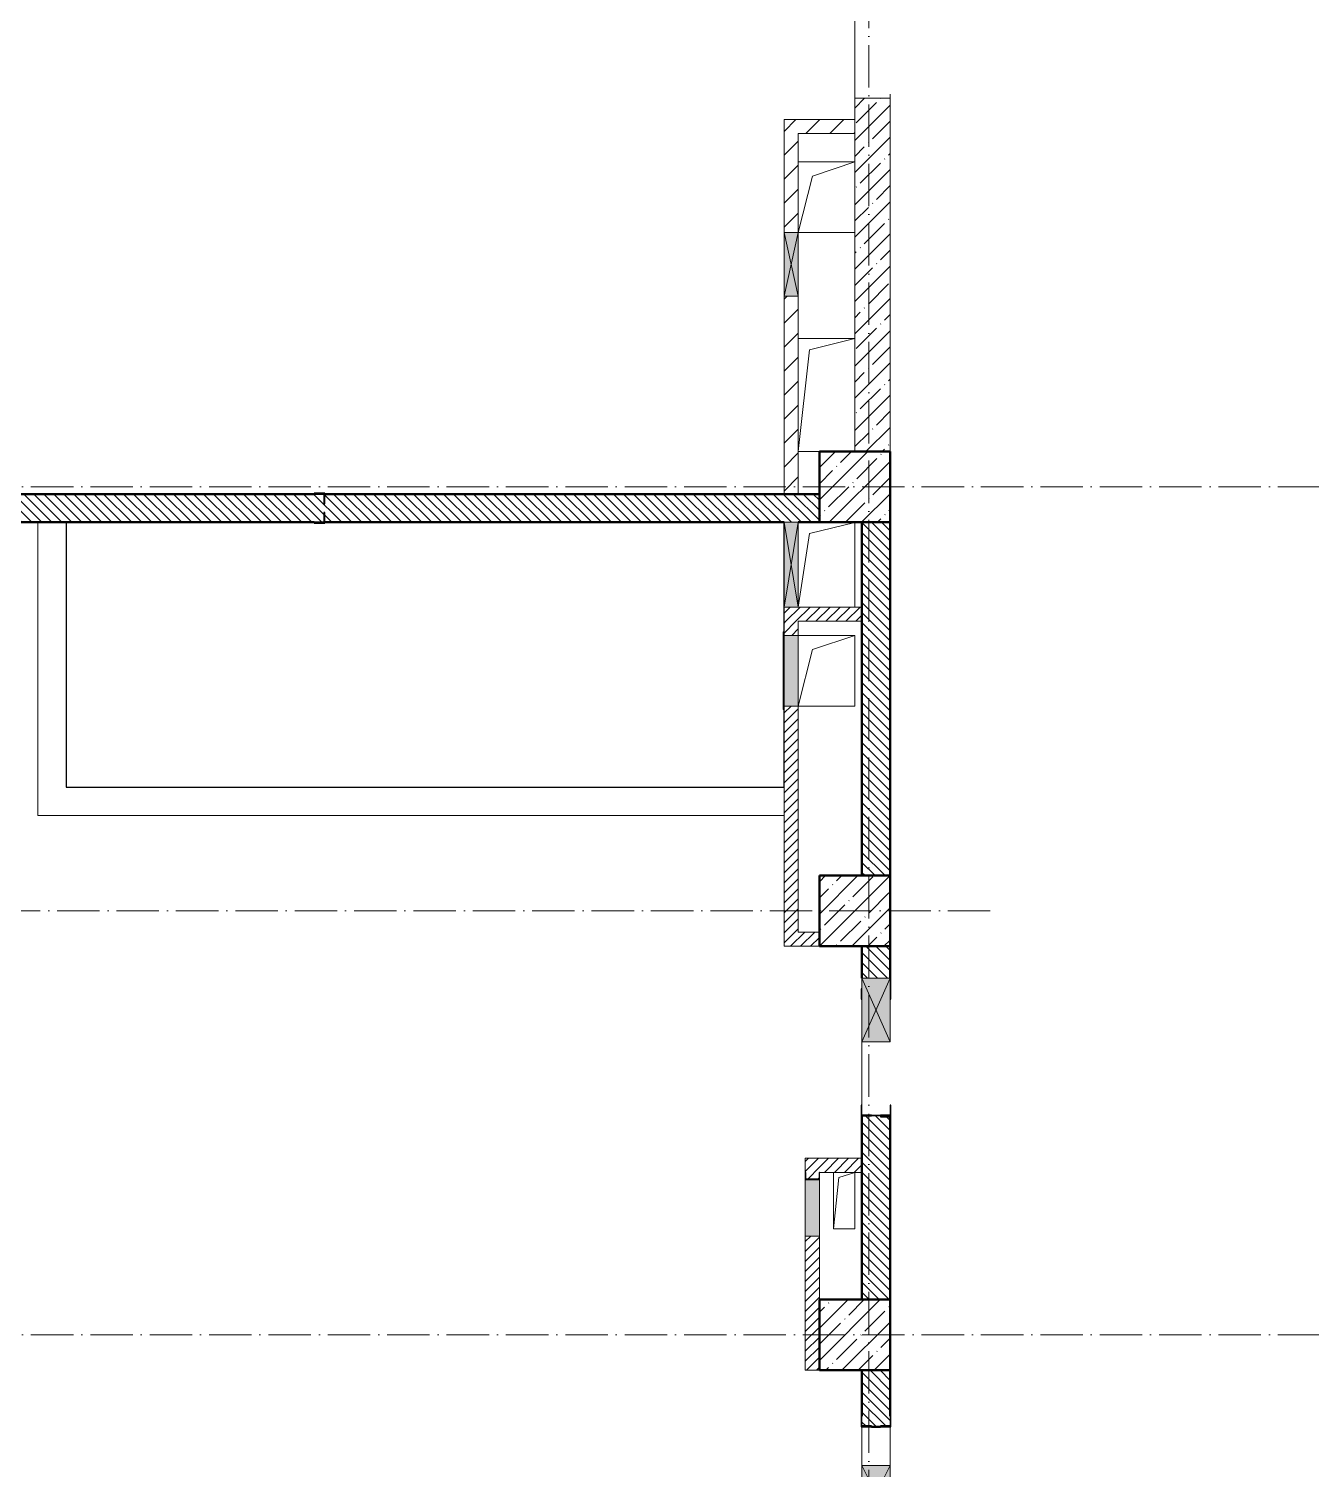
# Model space of a CAD drawing. Header units: millimetres. Extents: x -136833 to 49383, y -8033 to 344618.
# Drawn here: x -131928 to -122855, y 277328 to 287519 of the extents above; entities that cross this region are included whole.
import ezdxf

# ---------------------------------------------------------------- set-up
doc = ezdxf.new("R2010")
doc.units = ezdxf.units.MM
doc.linetypes.add('50_200_ШТРИХ_1Т_ш5_п1_п1_', pattern=[700, 500, -100, 0, -100])
for name, color, linetype, lineweight in [('A-DETL-GENF-OTLN', 7, 'Continuous', 9), ('A-FLOR-____-OTLN', 7, 'Continuous', 9), ('A-GENM-____-MCUT', 7, 'Continuous', 25), ('A-GENM-____-OTLN', 7, 'Continuous', 9), ('A-GENM-____-OTLN-1', 7, 'Continuous', 25), ('A-GLAZ-____-OTLN', 7, 'Continuous', 9), ('A-WALL-____-MCUT-1', 7, 'Continuous', 9), ('A-WALL-____-MCUT-2', 7, 'Continuous', 50), ('A-WALL-____-OTLN', 7, 'Continuous', 9), ('A-WALL-____-PATT-1', 7, 'Continuous', 9), ('A-WALL-FNSH-MCUT-1', 7, 'Continuous', 9), ('I-WALL-____-OTLN', 7, 'Continuous', 9), ('S-COLS-____-MCUT', 7, 'Continuous', 50), ('S-COLS-____-OTLN', 7, 'Continuous', 9), ('S-GRID-____-OTLN-1', 7, '50_200_ШТРИХ_1Т_ш5_п1_п1_', 9)]:
    doc.layers.add(name, color=color, linetype=linetype, lineweight=lineweight)
doc.layers.add('A-GLAZ-____-OTLN-1', color=7, linetype='Continuous', lineweight=9, true_color=0xc0c0c0)
pattern_1 = [(135, (-131434.413, 245796.486), (-35.35534, -35.35534), [])]
pattern_2 = [(45, (-131434.413, 245796.486), (-35.35534, 35.35534), [])]
pattern_3 = [(45, (-131434.41, 245796.49), (-84.8528, 84.8528), [])]

# ---------------------------------------------------------------- blocks, each defined once
blk = doc.blocks.new('BSC_Колонна _Прямоугольная - 500х500-V37-АР1_План отверстий 2 этажа в осях 1-64_А-ГГ')
at = {"layer": 'S-COLS-____-OTLN'}
h = blk.add_hatch(dxfattribs=at)
h.set_pattern_fill('FP_66', color=256, style=0, pattern_type=2)
h.set_pattern_definition([(45, (-5350, -32481.04), (-114.04925, 114.04925), []), (45, (-5235.95, -32481.04), (-114.04925, 114.04925), [201.613, -40.323, 3.353, -36.97])])
h.paths.add_polyline_path([(-250, -250), (250, -250), (250, 250), (-250, 250)], flags=0)
at = {"layer": 'S-COLS-____-MCUT'}
for p, q in [((250, 250), (-250, 250)), ((-250, 250), (-250, -250)), ((250, -250), (250, 250)), ((-250, -250), (250, -250))]:
    blk.add_line(p, q, dxfattribs=at)
blk = doc.blocks.new('BSC_Колонна _Прямоугольная - 500х500-V49-АР1_План отверстий 2 этажа в осях 1-64_А-ГГ')
at = {"layer": 'S-COLS-____-OTLN'}
h = blk.add_hatch(dxfattribs=at)
h.set_pattern_fill('FP_78', color=256, style=0, pattern_type=2)
h.set_pattern_definition([(45, (-5350, -35481.04), (-114.04925, 114.04925), []), (45, (-5235.95, -35481.04), (-114.04925, 114.04925), [201.613, -40.323, 3.353, -36.97])])
h.paths.add_polyline_path([(-250, -250), (250, -250), (250, 250), (-250, 250)], flags=0)
at = {"layer": 'S-COLS-____-MCUT'}
for p, q in [((250, 250), (-250, 250)), ((-250, 250), (-250, -250)), ((250, -250), (250, 250)), ((-250, -250), (250, -250))]:
    blk.add_line(p, q, dxfattribs=at)
blk = doc.blocks.new('BSC_Колонна _Прямоугольная - 500х500-V102-АР1_План отверстий 2 этажа в осях 1-64_А-ГГ')
at = {"layer": 'S-COLS-____-OTLN'}
h = blk.add_hatch(dxfattribs=at)
h.set_pattern_fill('FP_131', color=256, style=0, pattern_type=2)
h.set_pattern_definition([(45, (-5350, -38481.04), (-114.04925, 114.04925), []), (45, (-5235.95, -38481.04), (-114.04925, 114.04925), [201.613, -40.323, 3.353, -36.97])])
h.paths.add_polyline_path([(-250, -250), (250, -250), (250, 250), (-250, 250), (-250, 95)], flags=0)
at = {"layer": 'S-COLS-____-MCUT'}
for p, q in [((250, 250), (-250, 250)), ((-250, 250), (-250, -250)), ((250, -250), (250, 250)), ((-250, -250), (250, -250))]:
    blk.add_line(p, q, dxfattribs=at)
blk = doc.blocks.new('АР_Перемычка - АР_Перемычка-28357691-АР1_План отверстий 2 этажа в осях 1-64_А-ГГ')
at = {"layer": 'A-GENM-____-OTLN'}
blk.add_line((-250, -100), (-243, -100), dxfattribs=at)
blk = doc.blocks.new('Фахверк_СКБ_Уголок - 200_3960-28268576-АР1_План отверстий 2 этажа в осях 1-64_А-ГГ')
at = {"layer": 'A-GENM-____-MCUT'}
for p, q in [((200, 156), (125, 156)), ((125, 156), (125, 81)), ((131, 81), (131, 150)), ((131, 150), (200, 150)), ((200, 150), (200, 156)), ((125, 81), (131, 81)), ((131, 19), (125, 19)), ((125, 19), (125, -56)), ((131, -50), (131, 19)), ((125, -56), (200, -56)), ((200, -50), (131, -50)), ((200, -56), (200, -50))]:
    blk.add_line(p, q, dxfattribs=at)
blk = doc.blocks.new('Фахверк_СКБ_Уголок - 200_3550-28267367-АР1_План отверстий 2 этажа в осях 1-64_А-ГГ')
at = {"layer": 'A-GENM-____-MCUT'}
for p, q in [((200, 156), (125, 156)), ((125, 156), (125, 81)), ((131, 81), (131, 150)), ((131, 150), (200, 150)), ((200, 150), (200, 156)), ((125, 81), (131, 81)), ((131, 19), (125, 19)), ((125, 19), (125, -56)), ((131, -50), (131, 19)), ((125, -56), (200, -56)), ((200, -50), (131, -50)), ((200, -56), (200, -50))]:
    blk.add_line(p, q, dxfattribs=at)
blk = doc.blocks.new('154_Стойка_СКБ_Уголок - СМ-2480_200-V144-АР1_План отверстий 2 этажа в осях 1-64_А-ГГ')
at = {"layer": 'A-GENM-____-MCUT'}
for p, q in [((125, 156), (125, 150)), ((200, 156), (125, 156)), ((200, 150), (200, 156)), ((125, -50), (125, -56)), ((125, -56), (200, -56)), ((200, -56), (200, -50))]:
    blk.add_line(p, q, dxfattribs=at)
blk = doc.blocks.new('Стойка_Влож_Уголок - Уголок-V145-АР1_План отверстий 2 этажа в осях 1-64_А-ГГ')
at = {"layer": 'A-GENM-____-MCUT'}
for p, q in [((0, -75), (75, -75)), ((75, -75), (75, -69))]:
    blk.add_line(p, q, dxfattribs=at)
blk = doc.blocks.new('154_Стойка_СКБ_Уголок - СМ-2480_200-28447058-АР1_План отверстий 2 этажа в осях 1-64_А-ГГ')
at = {"layer": 'A-GENM-____-MCUT'}
for p, q in [((125, 156), (125, 81)), ((200, 156), (125, 156)), ((131, 81), (131, 150)), ((131, 150), (200, 150)), ((200, 150), (200, 156)), ((125, 81), (131, 81)), ((131, 19), (125, 19)), ((125, 19), (125, -56)), ((131, -50), (131, 19)), ((125, -56), (200, -56)), ((200, -50), (131, -50)), ((200, -56), (200, -50))]:
    blk.add_line(p, q, dxfattribs=at)
blk = doc.blocks.new('Стойка_Влож_Полоса боковая - Полоса-28346330-АР1_План отверстий 2 этажа в осях 1-64_А-ГГ')
at = {"layer": 'A-GENM-____-OTLN'}
for p, q in [((-5, -31), (-5, 31)), ((0, 31), (0, -31))]:
    blk.add_line(p, q, dxfattribs=at)
blk = doc.blocks.new('Стойка_Влож_Уголок - Уголок-28346305-АР1_План отверстий 2 этажа в осях 1-64_А-ГГ')
at = {"layer": 'A-GENM-____-MCUT'}
for p, q in [((75, 75), (0, 75)), ((0, 0), (6, 0)), ((6, 69), (75, 69)), ((6, 0), (6, 69)), ((75, 69), (75, 75))]:
    blk.add_line(p, q, dxfattribs=at)
blk = doc.blocks.new('AR_Отверстие Ниша - Лючок-32405468-АР1_План отверстий 2 этажа в осях 1-64_А-ГГ')
at = {"layer": 'A-GLAZ-____-OTLN'}
blk.add_hatch(color=256, dxfattribs=at).paths.add_polyline_path([(200, -47), (200, 50), (-200, 50), (-200, -50), (200, -50)], flags=0)
for p, q in [((200, 50), (-200, 50)), ((200, -50), (200, 50)), ((-200, -50), (200, -50))]:
    blk.add_line(p, q, dxfattribs=at)
blk = doc.blocks.new('AR_Отверстие Ниша - Лючок-32403618-АР1_План отверстий 2 этажа в осях 1-64_А-ГГ')
at = {"layer": 'A-GLAZ-____-OTLN'}
blk.add_hatch(color=256, dxfattribs=at).paths.add_polyline_path([(-250, -50), (250, -50), (250, 50), (-250, 50)], flags=0)
for p, q in [((-250, 50), (250, 50)), ((-250, -50), (-250, 50)), ((250, 50), (250, -50)), ((250, -50), (-250, -50))]:
    blk.add_line(p, q, dxfattribs=at)
blk = doc.blocks.new('Л_Общий_Лючок - Лючок-29753807-АР1_План отверстий 2 этажа в осях 1-64_А-ГГ')
at = {"layer": 'A-GLAZ-____-OTLN-1'}
blk.add_hatch(color=256, dxfattribs=at).paths.add_polyline_path([(524, -6), (524, 0), (-24, 0), (-24, -6), (500, -6)], flags=0)
at = {"layer": 'A-GLAZ-____-OTLN'}
for p, q in [((-24, 0), (-24, -6)), ((524, 0), (524, -6)), ((-24, -6), (524, -6))]:
    blk.add_line(p, q, dxfattribs=at)
blk = doc.blocks.new('154_Фахверк_СКБ_Швеллер - Тип_100_3960_зеркало-29769493-АР1_План отверстий 2 этажа в осях 1-64_А-ГГ')
at = {"layer": 'A-GENM-____-MCUT'}
for p, q in [((175, 50), (125, 50)), ((125, 50), (125, -50)), ((128, 47), (175, 47)), ((128, -47), (128, 47)), ((175, 47), (175, 50)), ((125, -50), (175, -50)), ((175, -47), (128, -47)), ((175, -50), (175, -47))]:
    blk.add_line(p, q, dxfattribs=at)
blk = doc.blocks.new('AR_Отверстие прямоугольное _в плите_ - AR_Отверстие прямоугольное _в плите_-30459278-АР1_План отверстий 2 этажа в осях 1-64_А-ГГ')
at = {"layer": 'A-GENM-____-OTLN'}
for p, q in [((-75, 200), (-75, -200)), ((-75, -200), (-37, 163)), ((-37, 163), (75, 200)), ((75, -200), (75, 200)), ((-75, -200), (75, -200))]:
    blk.add_line(p, q, dxfattribs=at)
blk = doc.blocks.new('AR_Отверстие прямоугольное _в плите_ - AR_Отверстие прямоугольное _в плите_-30459445-АР1_План отверстий 2 этажа в осях 1-64_А-ГГ')
at = {"layer": 'A-GENM-____-OTLN'}
for p, q in [((200, 250), (-200, 250)), ((-100, 150), (200, 250)), ((200, -250), (200, 250)), ((-200, -250), (-100, 150)), ((-200, -250), (200, -250))]:
    blk.add_line(p, q, dxfattribs=at)
blk = doc.blocks.new('AR_Отверстие прямоугольное _в плите_ - AR_Отверстие прямоугольное _в плите_-V173-АР1_План отверстий 2 этажа в осях 1-64_А-ГГ')
at = {"layer": 'A-GENM-____-OTLN'}
for p, q in [((200, 250), (-200, 250)), ((-100, 150), (200, 250)), ((-200, -250), (-100, 150)), ((-200, -250), (200, -250))]:
    blk.add_line(p, q, dxfattribs=at)
blk = doc.blocks.new('AR_Отверстие прямоугольное _в плите_ - AR_Отверстие прямоугольное _в плите_-30552819-АР1_План отверстий 2 этажа в осях 1-64_А-ГГ')
at = {"layer": 'A-GENM-____-OTLN'}
for p, q in [((200, 400), (-200, 400)), ((-200, -400), (-120, 320)), ((-120, 320), (200, 400)), ((-200, -400), (-50, -400))]:
    blk.add_line(p, q, dxfattribs=at)
blk = doc.blocks.new('AR_Отверстие прямоугольное _в плите_ - AR_Отверстие прямоугольное _в плите_-30552564-АР1_План отверстий 2 этажа в осях 1-64_А-ГГ')
at = {"layer": 'A-GENM-____-OTLN'}
for p, q in [((200, 300), (-200, 300)), ((-200, -300), (-120, 220)), ((-120, 220), (200, 300)), ((200, -300), (200, 300))]:
    blk.add_line(p, q, dxfattribs=at)
blk = doc.blocks.new('AR_Отверстие прямоугольное _в стене_ - AR_Отверстие прямоугольное _в стене__ОВ-36815002-АР1_План отверстий 2 этажа в осях 1-64_А-ГГ')
at = {"layer": 'A-GLAZ-____-OTLN'}
blk.add_hatch(color=256, dxfattribs=at).paths.add_polyline_path([(225, 50), (-225, 50), (-225, -50), (225, -50)], flags=0)
at = {"layer": 'A-DETL-GENF-OTLN'}
for p, q in [((-225, -50), (-225, 50)), ((-225, 50), (225, 50)), ((225, 50), (-225, -50)), ((-225, 50), (225, -50)), ((225, 50), (-225, 50)), ((-225, 50), (-225, -50)), ((225, 50), (225, -50)), ((225, -50), (225, 50)), ((225, -50), (-225, -50)), ((-225, -50), (225, -50))]:
    blk.add_line(p, q, dxfattribs=at)
blk = doc.blocks.new('AR_Отверстие прямоугольное _в стене_ - AR_Отверстие прямоугольное _в стене__ОВ-V198-АР1_План отверстий 2 этажа в осях 1-64_А-ГГ')
at = {"layer": 'A-GLAZ-____-OTLN'}
blk.add_hatch(color=256, dxfattribs=at).paths.add_polyline_path([(-225, -100), (225, -100), (225, 100), (-225, 100)], flags=0)
at = {"layer": 'A-DETL-GENF-OTLN'}
for p, q in [((-225, -100), (-225, 100)), ((-225, 100), (225, 100)), ((225, 100), (-225, -100)), ((-225, 100), (225, -100)), ((225, 100), (-225, 100)), ((-225, 100), (-225, -100)), ((225, 100), (225, -100)), ((225, -100), (225, 100)), ((225, -100), (-225, -100)), ((-225, -100), (225, -100))]:
    blk.add_line(p, q, dxfattribs=at)
blk = doc.blocks.new('AR_Отверстие прямоугольное _в стене_ - AR_Отверстие прямоугольное _в стене__ОВ-36902575-АР1_План отверстий 2 этажа в осях 1-64_А-ГГ')
at = {"layer": 'A-GLAZ-____-OTLN'}
blk.add_hatch(color=256, dxfattribs=at).paths.add_polyline_path([(-300, -50), (300, -50), (300, 50), (-300, 50)], flags=0)
at = {"layer": 'A-DETL-GENF-OTLN'}
for p, q in [((-300, -50), (-300, 50)), ((-300, 50), (300, 50)), ((300, 50), (-300, -50)), ((-300, 50), (300, -50)), ((300, 50), (-300, 50)), ((-300, 50), (-300, -50)), ((300, 50), (300, -50)), ((300, -50), (300, 50)), ((300, -50), (-300, -50)), ((-300, -50), (300, -50))]:
    blk.add_line(p, q, dxfattribs=at)
blk = doc.blocks.new('AR_Отверстие прямоугольное _в стене__БезПР - AR_Отверстие прямоугольное _в стене__БезПР-36428632-АР1_План отверстий 2 этажа в осях 1-64_А-ГГ')
at = {"layer": 'A-GLAZ-____-OTLN'}
blk.add_hatch(color=256, dxfattribs=at).paths.add_polyline_path([(-200, -100), (200, -100), (200, 100), (-200, 100)], flags=0)
at = {"layer": 'A-DETL-GENF-OTLN'}
for p, q in [((-200, -100), (-200, 100)), ((-200, 100), (200, 100)), ((200, 100), (-200, -100)), ((-200, 100), (200, -100)), ((200, 100), (-200, 100)), ((-200, 100), (-200, -100)), ((200, 100), (200, -100)), ((200, -100), (200, 100)), ((200, -100), (-200, -100)), ((-200, -100), (200, -100))]:
    blk.add_line(p, q, dxfattribs=at)
at = {"layer": 'A-GLAZ-____-OTLN'}
blk.add_line((200, 100), (-200, 100), dxfattribs=at)
blk = doc.blocks.new('3эт')
at = {"layer": 'S-GRID-____-OTLN-1', "color": 251, "ltscale": 0.6, "true_color": 0x636466}
for p, q in [((289220.7, -91346.1), (289220.7, -36982.5)), ((310478.4, -48382.4), (279101.9, -48382.4)), ((290079.2, -51382.4), (279101.9, -51382.4)), ((310478.4, -54382.4), (279101.9, -54382.4))]:
    blk.add_line(p, q, dxfattribs=at)

msp = doc.modelspace()

# ---------------------------------------------------------------- hatches: boundary and pattern name
at = {"layer": 'A-WALL-____-PATT-1'}
h = msp.add_hatch(dxfattribs=at)
h.set_pattern_fill('FP_25', color=256, style=0, pattern_type=2)
h.set_pattern_definition([(45, (-131434.41, 245796.49), (-114.04925, 114.04925), []), (45, (-131320.36, 245796.49), (-114.04925, 114.04925), [201.612, -40.322, 3.353, -36.97])])
h.paths.add_polyline_path([(-125834.4, 284527.5), (-125834.4, 287027.5), (-126084.4, 287027.5), (-126084.4, 284527.5)], flags=0)
h.paths.add_polyline_path([(-126084.4, 288827.5), (-125834.4, 288827.5), (-125834.4, 289527.5), (-126084.4, 289527.5)], flags=0)
h = msp.add_hatch(dxfattribs=at)
h.set_pattern_fill('FP_4', color=256, style=0, pattern_type=2)
h.set_pattern_definition(pattern_3)
h.paths.add_polyline_path([(-126084.4, 286777.5), (-126084.4, 286877.5), (-126584.4, 286877.5), (-126584.4, 286777.5), (-126484.4, 286777.5)], flags=0)
h = msp.add_hatch(dxfattribs=at)
h.set_pattern_fill('FP_4', color=256, style=0, pattern_type=2)
h.set_pattern_definition(pattern_3)
h.paths.add_polyline_path([(-126584.4, 284227.5), (-126484.4, 284227.5), (-126484.4, 285627.5), (-126584.4, 285627.5), (-126584.4, 284372.1)], flags=0)
h.paths.add_polyline_path([(-126584.4, 286077.5), (-126484.4, 286077.5), (-126484.4, 286777.5), (-126584.4, 286777.5)], flags=0)
h = msp.add_hatch(dxfattribs=at)
h.set_pattern_fill('FP_6', color=256, style=0, pattern_type=2)
h.set_pattern_definition(pattern_1)
h.paths.add_polyline_path([(-126484.4, 284027.5), (-126334.4, 284027.5), (-126334.4, 284227.5), (-129834.4, 284227.5), (-129834.4, 284158.5), (-129840.4, 284158.5), (-129840.4, 284227.5), (-133384.4, 284227.5), (-133384.4, 284027.5), (-129840.4, 284027.5), (-129840.4, 284096.5), (-129834.4, 284096.5), (-129834.4, 284027.5), (-126584.4, 284027.5)], flags=0)
h = msp.add_hatch(dxfattribs=at)
h.set_pattern_fill('FP_6', color=256, style=0, pattern_type=2)
h.set_pattern_definition(pattern_1)
h.paths.add_polyline_path([(-125834.4, 281527.5), (-125834.4, 284027.5), (-126034.4, 284027.5), (-126034.4, 281527.5)], flags=0)
h = msp.add_hatch(dxfattribs=at)
h.set_pattern_fill('FP_5', color=256, style=0, pattern_type=2)
h.set_pattern_definition(pattern_2)
h.paths.add_polyline_path([(-126034.4, 283327.5), (-126034.4, 283427.5), (-126584.4, 283427.5), (-126584.4, 283327.5), (-126484.4, 283327.5)], flags=0)
h = msp.add_hatch(dxfattribs=at)
h.set_pattern_fill('FP_5', color=256, style=0, pattern_type=2)
h.set_pattern_definition(pattern_2)
h.paths.add_polyline_path([(-126584.4, 281127.5), (-126484.4, 281127.5), (-126484.4, 282727.5), (-126584.4, 282727.5)], flags=0)
h.paths.add_polyline_path([(-126584.4, 283227.5), (-126484.4, 283227.5), (-126484.4, 283327.5), (-126584.4, 283327.5)], flags=0)
h = msp.add_hatch(dxfattribs=at)
h.set_pattern_fill('FP_5', color=256, style=0, pattern_type=2)
h.set_pattern_definition(pattern_2)
h.paths.add_polyline_path([(-126334.4, 281027.5), (-126334.4, 281127.5), (-126584.4, 281127.5), (-126584.4, 281027.5)], flags=0)
h = msp.add_hatch(dxfattribs=at)
h.set_pattern_fill('FP_6', color=256, style=0, pattern_type=2)
h.set_pattern_definition(pattern_1)
h.paths.add_polyline_path([(-125834.4, 278527.5), (-125834.4, 279827.5), (-126034.4, 279827.5), (-126034.4, 278527.5)], flags=0)
h.paths.add_polyline_path([(-125884.4, 280802.5), (-125834.4, 280802.5), (-125834.4, 281027.5), (-126034.4, 281027.5), (-126034.4, 280802.5)], flags=0)
h = msp.add_hatch(dxfattribs=at)
h.set_pattern_fill('FP_5', color=256, style=0, pattern_type=2)
h.set_pattern_definition(pattern_2)
h.paths.add_polyline_path([(-126434.4, 278027.5), (-126334.4, 278027.5), (-126334.4, 278977.5), (-126434.4, 278977.5), (-126434.4, 278527.5)], flags=0)
h.paths.add_polyline_path([(-126337.8, 279380.5), (-126337.4, 279380.5), (-126337.4, 279427.5), (-126334.4, 279427.5), (-126334.4, 279527.5), (-126434.4, 279527.5), (-126434.4, 279427.5), (-126431.4, 279427.5), (-126431.4, 279380.5)], flags=0)
h = msp.add_hatch(dxfattribs=at)
h.set_pattern_fill('FP_5', color=256, style=0, pattern_type=2)
h.set_pattern_definition(pattern_2)
h.paths.add_polyline_path([(-126034.4, 279427.5), (-126034.4, 279527.5), (-126334.4, 279527.5), (-126334.4, 279427.5), (-126145.7, 279427.5)], flags=0)
h = msp.add_hatch(dxfattribs=at)
h.set_pattern_fill('FP_6', color=256, style=0, pattern_type=2)
h.set_pattern_definition(pattern_1)
h.paths.add_polyline_path([(-125834.4, 272527.5), (-125834.4, 275102.5), (-126034.4, 275102.5), (-126034.4, 272527.5)], flags=0)
h.paths.add_polyline_path([(-126034.4, 275652.5), (-125834.4, 275652.5), (-125834.4, 275921.5), (-125903.4, 275921.5), (-125903.4, 275927.5), (-125965.4, 275927.5), (-125965.4, 275921.5), (-126034.4, 275921.5), (-126034.4, 275852.5)], flags=0)
h.paths.add_polyline_path([(-125903.4, 277627.5), (-125903.4, 277633.5), (-125834.4, 277633.5), (-125834.4, 278027.5), (-126034.4, 278027.5), (-126034.4, 277633.5), (-125965.4, 277633.5), (-125965.4, 277627.5)], flags=0)

# ---------------------------------------------------------------- linework, layer by layer
msp.add_lwpolyline([(-131664.4, 282152.5), (-126584.4, 282152.5), (-126584.4, 284027.5), (-131664.4, 284027.5)], close=True)
at = {"layer": 'A-FLOR-____-OTLN'}
for p, q in [((-126484.4, 286577.5), (-126084.4, 286577.5)), ((-126084.4, 286077.5), (-126484.4, 286077.5)), ((-126484.4, 285327.5), (-126084.4, 285327.5)), ((-126334.4, 284527.5), (-126484.4, 284527.5)), ((-126484.4, 284027.2), (-126084.4, 284027.2)), ((-126084.4, 284027.2), (-126084.4, 283427.5)), ((-126484.4, 283227.2), (-126084.4, 283227.2)), ((-126084.4, 283227.2), (-126084.4, 282727.2)), ((-126084.4, 282727.2), (-126484.4, 282727.2)), ((-126234.4, 279027.5), (-126234.4, 279427.5)), ((-126084.4, 279427.5), (-126084.4, 279027.5)), ((-126084.4, 279027.5), (-126234.4, 279027.5))]:
    msp.add_line(p, q, dxfattribs=at)
at = {"layer": 'A-WALL-____-MCUT-1'}
for p, q in [((-125834.4, 287027.5), (-126084.4, 287027.5)), ((-126084.4, 287027.5), (-126084.4, 284527.5)), ((-125834.4, 284527.5), (-125834.4, 287027.5))]:
    msp.add_line(p, q, dxfattribs=at)
at = {"layer": 'A-WALL-____-MCUT-2'}
for p, q in [((-129909.4, 284227.5), (-133384.4, 284227.5)), ((-126334.4, 284227.5), (-129834.4, 284227.5)), ((-133384.4, 284027.5), (-129909.4, 284027.5)), ((-129834.4, 284027.5), (-126584.4, 284027.5)), ((-126484.4, 284027.5), (-126334.4, 284027.5)), ((-126034.4, 284027.5), (-126034.4, 281527.5)), ((-125834.4, 281527.5), (-125834.4, 284027.5)), ((-126034.4, 281027.5), (-126034.4, 280802.5)), ((-125834.4, 280802.5), (-125834.4, 281027.5)), ((-126034.4, 279827.5), (-126034.4, 278527.5)), ((-125834.4, 278527.5), (-125834.4, 279827.5)), ((-126034.4, 278027.5), (-126034.4, 277702.5)), ((-125834.4, 277702.5), (-125834.4, 278027.5)), ((-125965.4, 277627.5), (-125903.4, 277627.5))]:
    msp.add_line(p, q, dxfattribs=at)
at = {"layer": 'A-WALL-____-OTLN'}
for p, q in [((-126084.4, 287027.5), (-126084.4, 288827.5)), ((-125834.4, 287057.5), (-125834.4, 287027.5))]:
    msp.add_line(p, q, dxfattribs=at)
at = {"layer": 'A-WALL-FNSH-MCUT-1'}
for p, q in [((-126584.4, 286877.5), (-126584.4, 286077.5)), ((-126084.4, 286877.5), (-126584.4, 286877.5)), ((-126484.4, 286077.5), (-126484.4, 286777.5)), ((-126484.4, 286777.5), (-126084.4, 286777.5)), ((-126584.4, 285627.5), (-126584.4, 284227.5)), ((-126484.4, 284227.5), (-126484.4, 285627.5)), ((-126584.4, 283427.5), (-126584.4, 283227.5)), ((-126034.4, 283427.5), (-126484.4, 283427.5)), ((-126034.4, 283327.5), (-126034.4, 283427.5)), ((-126484.4, 283327.5), (-126034.4, 283327.5)), ((-126484.4, 283227.5), (-126484.4, 283327.5)), ((-126584.4, 282727.5), (-126584.4, 281027.5)), ((-126484.4, 281127.5), (-126484.4, 282727.5)), ((-126334.4, 281127.5), (-126484.4, 281127.5)), ((-126584.4, 281027.5), (-126334.4, 281027.5)), ((-126034.4, 279527.5), (-126434.4, 279527.5)), ((-126434.4, 279527.5), (-126434.4, 279427.5)), ((-126334.4, 279427.5), (-126034.4, 279427.5)), ((-126434.4, 278977.5), (-126434.4, 278027.5)), ((-126334.4, 278527.5), (-126334.4, 278977.5)), ((-126434.4, 278027.5), (-126334.4, 278027.5))]:
    msp.add_line(p, q, dxfattribs=at)
at = {"layer": 'I-WALL-____-OTLN'}
for p, q in [((-131864.4, 281952.5), (-131864.4, 284027.5)), ((-131664.4, 284027.5), (-131664.4, 282152.5)), ((-131664.4, 282152.5), (-126584.4, 282152.5)), ((-126584.4, 281952.5), (-131864.4, 281952.5)), ((-126034.4, 279902.5), (-126034.4, 280352.5)), ((-126034.4, 277352.5), (-126034.4, 277627.5)), ((-125834.4, 277627.5), (-125834.4, 277352.5))]:
    msp.add_line(p, q, dxfattribs=at)

# ---------------------------------------------------------------- block references
msp.add_blockref('3эт', (-415205.1, 332659.9))
at = {"layer": 'A-GENM-____-OTLN'}
for name, p in [('AR_Отверстие прямоугольное _в плите_ - AR_Отверстие прямоугольное _в плите_-V173-АР1_План отверстий 2 этажа в осях 1-64_А-ГГ', (-126284.4, 286327.5)), ('AR_Отверстие прямоугольное _в плите_ - AR_Отверстие прямоугольное _в плите_-30552819-АР1_План отверстий 2 этажа в осях 1-64_А-ГГ', (-126284.4, 284927.5)), ('AR_Отверстие прямоугольное _в плите_ - AR_Отверстие прямоугольное _в плите_-30552564-АР1_План отверстий 2 этажа в осях 1-64_А-ГГ', (-126284.4, 283727.2)), ('AR_Отверстие прямоугольное _в плите_ - AR_Отверстие прямоугольное _в плите_-30459445-АР1_План отверстий 2 этажа в осях 1-64_А-ГГ', (-126284.4, 282977.2)), ('AR_Отверстие прямоугольное _в плите_ - AR_Отверстие прямоугольное _в плите_-30459278-АР1_План отверстий 2 этажа в осях 1-64_А-ГГ', (-126159.4, 279227.5))]:
    msp.add_blockref(name, p, dxfattribs=at)
for name, p, rotation in [('АР_Перемычка - АР_Перемычка-28357691-АР1_План отверстий 2 этажа в осях 1-64_А-ГГ', (-125934.4, 280727.5), 269.9999999999999), ('Стойка_Влож_Уголок - Уголок-V145-АР1_План отверстий 2 этажа в осях 1-64_А-ГГ', (-125903.4, 280727.5), 90.00000000000027), ('Стойка_Влож_Полоса боковая - Полоса-28346330-АР1_План отверстий 2 этажа в осях 1-64_А-ГГ', (-125934.4, 279827.5), 269.9999999999999), ('Стойка_Влож_Уголок - Уголок-28346305-АР1_План отверстий 2 этажа в осях 1-64_А-ГГ', (-125903.4, 279827.5), 269.9999999999999)]:
    msp.add_blockref(name, p, dxfattribs=dict(at, rotation=rotation))
at = {"layer": 'A-GENM-____-OTLN-1'}
for name, p, rotation in [('Фахверк_СКБ_Уголок - 200_3550-28267367-АР1_План отверстий 2 этажа в осях 1-64_А-ГГ', (-129709.4, 284177.5), 180), ('154_Стойка_СКБ_Уголок - СМ-2480_200-V144-АР1_План отверстий 2 этажа в осях 1-64_А-ГГ', (-125984.4, 280852.5), 269.9999999999999), ('154_Стойка_СКБ_Уголок - СМ-2480_200-28447058-АР1_План отверстий 2 этажа в осях 1-64_А-ГГ', (-125884.4, 279702.5), 89.99999999999991), ('154_Фахверк_СКБ_Швеллер - Тип_100_3960_зеркало-29769493-АР1_План отверстий 2 этажа в осях 1-64_А-ГГ', (-126384.4, 279252.5), 89.99999999999993), ('Фахверк_СКБ_Уголок - 200_3960-28268576-АР1_План отверстий 2 этажа в осях 1-64_А-ГГ', (-125884.4, 277502.5), 89.99999999999991)]:
    msp.add_blockref(name, p, dxfattribs=dict(at, rotation=rotation))
at = {"layer": 'A-GLAZ-____-OTLN'}
for name, p, rotation in [('AR_Отверстие прямоугольное _в стене_ - AR_Отверстие прямоугольное _в стене__ОВ-36815002-АР1_План отверстий 2 этажа в осях 1-64_А-ГГ', (-126534.4, 285852.5), 269.9999999999999), ('AR_Отверстие прямоугольное _в стене_ - AR_Отверстие прямоугольное _в стене__ОВ-36902575-АР1_План отверстий 2 этажа в осях 1-64_А-ГГ', (-126534.4, 283727.5), 89.9999999999999), ('Л_Общий_Лючок - Лючок-29753807-АР1_План отверстий 2 этажа в осях 1-64_А-ГГ', (-126584.4, 283227.5), 269.9999999999999), ('AR_Отверстие Ниша - Лючок-32403618-АР1_План отверстий 2 этажа в осях 1-64_А-ГГ', (-126534.4, 282977.5), 89.9999999999999), ('AR_Отверстие прямоугольное _в стене_ - AR_Отверстие прямоугольное _в стене__ОВ-V198-АР1_План отверстий 2 этажа в осях 1-64_А-ГГ', (-125934.4, 280577.5), 89.99999999999991), ('AR_Отверстие Ниша - Лючок-32405468-АР1_План отверстий 2 этажа в осях 1-64_А-ГГ', (-126384.4, 279177.5), 269.9999999999999), ('AR_Отверстие прямоугольное _в стене__БезПР - AR_Отверстие прямоугольное _в стене__БезПР-36428632-АР1_План отверстий 2 этажа в осях 1-64_А-ГГ', (-125934.4, 277152.5), 89.99999999999991)]:
    msp.add_blockref(name, p, dxfattribs=dict(at, rotation=rotation))
at = {"layer": 'S-COLS-____-OTLN'}
for name, p in [('BSC_Колонна _Прямоугольная - 500х500-V102-АР1_План отверстий 2 этажа в осях 1-64_А-ГГ', (-126084.4, 284277.5)), ('BSC_Колонна _Прямоугольная - 500х500-V49-АР1_План отверстий 2 этажа в осях 1-64_А-ГГ', (-126084.4, 281277.5)), ('BSC_Колонна _Прямоугольная - 500х500-V37-АР1_План отверстий 2 этажа в осях 1-64_А-ГГ', (-126084.4, 278277.5))]:
    msp.add_blockref(name, p, dxfattribs=at)

doc.saveas('drawing.dxf')
